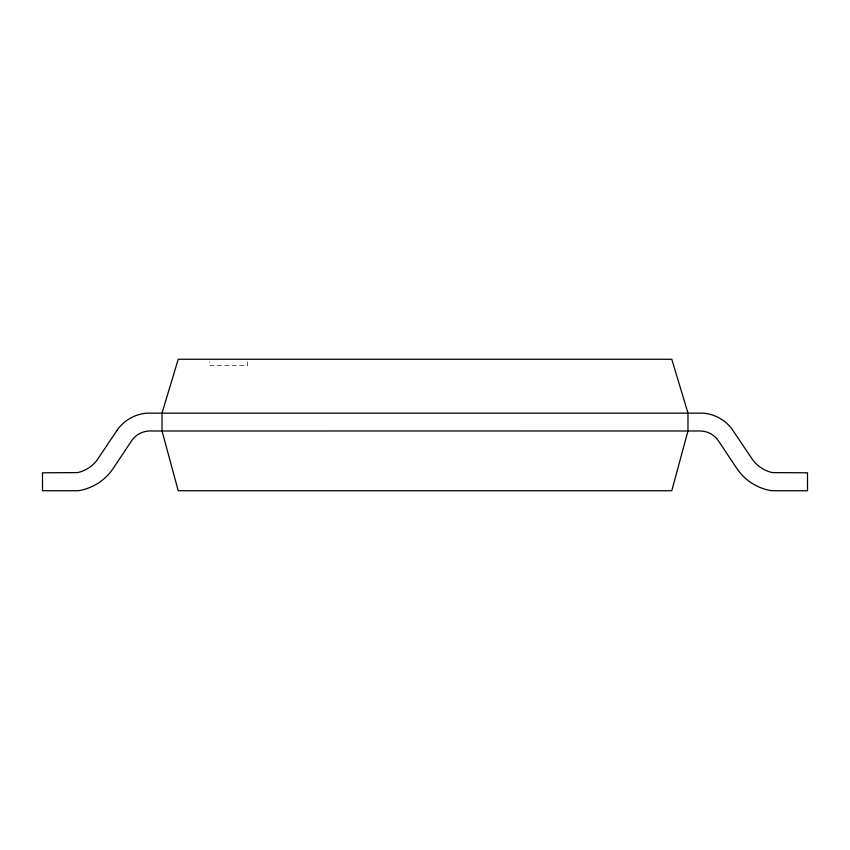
<?xml version="1.0" encoding="UTF-8"?>
<svg xmlns="http://www.w3.org/2000/svg" width="850" height="850" viewBox="0 0 850 850"><rect width="100%" height="100%" fill="white"/><g stroke="black" fill="none" stroke-linecap="round" stroke-linejoin="round"><path stroke-width="0.64" stroke-dasharray="4.25 3.19" d="M247.467 361.792L247.467 365.596L209.695 365.596L209.695 361.792"/><path stroke-width="1.27" d="M687.969 430.971L671.776 490.737L178.224 490.737L162.031 430.971L162.031 413.047L178.224 359.263L671.776 359.263L687.969 413.047L687.969 430.971M116.779 430.684L96.996 460.243A33.873 33.873 0 0 1 77.796 472.579L42.5 472.812L42.5 490.737L78.359 490.737A51.818 51.818 0 0 0 113.284 468.297L131.506 440.927A22.312 22.312 0 0 1 150.078 430.982L699.922 430.971A22.312 22.312 0 0 1 718.494 440.927L736.716 468.297A51.818 51.818 0 0 0 771.641 490.737L807.5 490.737L807.5 472.812L772.204 472.579A33.873 33.873 0 0 1 753.004 460.243L731.499 428.315A40.258 40.258 0 0 0 703.216 413.164L146.784 413.164A40.258 40.258 0 0 0 118.501 428.315L116.779 430.684"/></g></svg>
